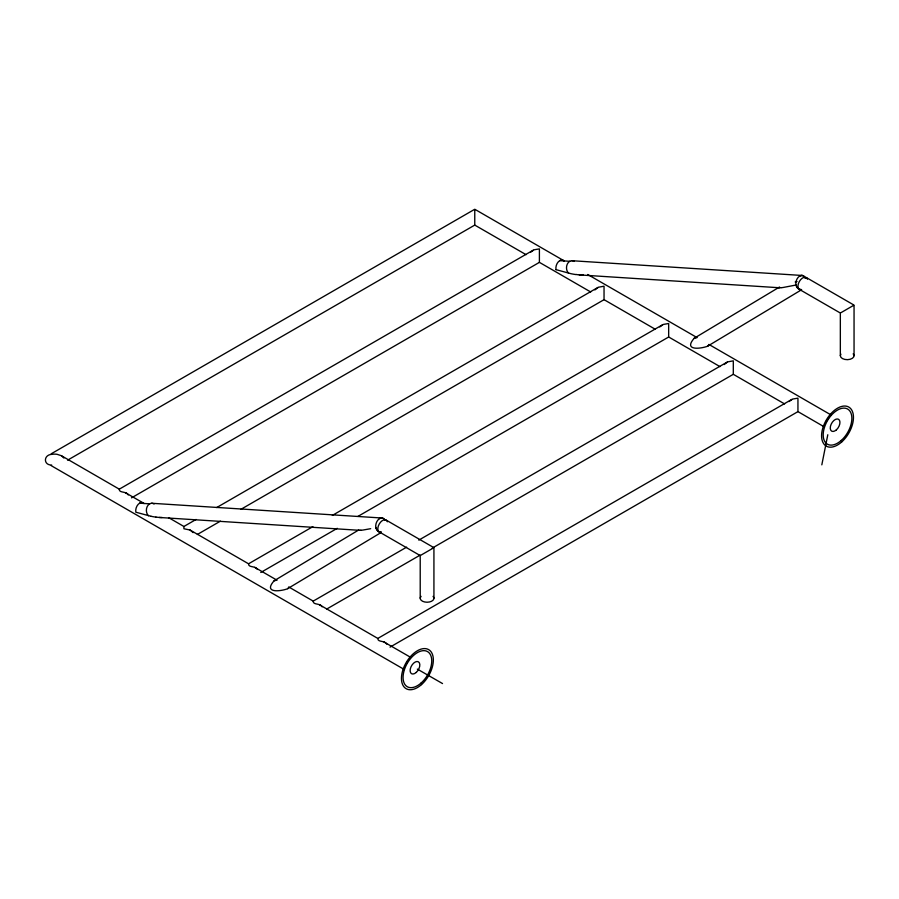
<?xml version="1.0" encoding="UTF-8"?>
<svg xmlns="http://www.w3.org/2000/svg" width="899" height="899" viewBox="0 0 899 899"><rect width="100%" height="100%" fill="white"/><g stroke="black" fill="none" stroke-linecap="round" stroke-linejoin="round"><path stroke-width="1.35" d="M420.215 598.273L420.215 555.582L379.243 531.927M433.925 598.273L433.925 547.671L386.098 520.06M840.34 355.723L840.34 313.032L799.368 289.377M854.05 355.723L854.05 305.121L806.223 277.499M288.624 587.508L288.073 588.373A2.708 0.832 -16.7 0 1 287.118 588.924C278.892 591.744 263.474 592.846 274.071 580.81L358.207 530.286M821.821 464.85L827.799 434.734M594.913 289.916L598.397 287.242L604.038 286.208L604.038 299.659L655.349 329.304M724.178 364.544L727.662 361.881L733.303 360.836L733.303 374.299L784.613 403.932M530.477 252.293L534.13 249.787L539.4 248.888L539.4 262.351L590.71 291.984M659.742 326.933L663.395 324.415L668.665 323.516L668.665 336.979L719.975 366.623M789.019 401.561L792.66 399.055L797.941 398.156L797.941 411.607L824.417 426.958M779.534 287.006L694.197 338.26C683.6 350.295 699.006 349.194 707.243 346.362A2.708 0.832 -16.7 0 0 708.198 345.823L708.727 344.744M287.658 588.654L380.288 533.017M707.771 346.093L801.605 289.736M51.221 453.793L474.762 209.253L563.538 260.508M67.56 460.187L474.762 225.087L526.072 254.675M128.254 494.922C126.377 490.888 118.893 493.326 119.275 489.18L533.231 250.169M131.512 497.855L539.4 262.362M168.574 517.622L183.913 526.477L196.049 519.465M216.693 507.553L597.869 287.478M197.364 534.467L220.424 521.15M241.067 509.239L604.038 299.682M183.913 526.499L183.913 528.758L190.082 530.039L248.551 563.797L312.886 526.645M332.315 515.43L662.507 324.797M260.777 572.483L337.26 528.331M357.903 516.419L668.665 337.001M322.1 606.803C320.179 602.869 312.942 605.263 313.178 601.128L406.651 547.143M418.799 540.13L727.134 362.117M326.629 609.106L420.103 555.133M432.239 548.132L733.303 374.31M420.631 555.346L433.52 547.907L432.846 548.3M841.014 312.65L853.634 305.357M319.347 604.667L377.816 638.425L791.772 399.426M390.054 647.123L797.941 411.63M694.197 338.26L696.568 337.721M274.071 580.81L276.442 580.271M583.17 274.644L582.316 274.836M795.188 281.983L797.076 281.499M370.68 528.691L363.027 530.039A68.38 9.923 -24 0 1 361.095 530.264L360.735 530.286M571.674 260.699L802.256 275.476M559.785 260.654L569.752 261.294M579.338 274.903L779.579 287.759M151.549 503.26L382.131 518.026M150.998 516.296L135.839 512.205A6.934 4.753 -71.6 0 1 139.648 503.159L149.627 503.845M159.224 517.453L359.465 530.309M575.956 274.566L575.731 274.543A60.109 26.745 -9.4 0 1 571.123 273.734L555.964 269.644M155.842 517.127L155.606 517.094A60.109 26.745 -9.4 0 1 151.01 516.284M51.67 465.053C43.13 465.199 43.41 454.467 52.198 454.31A13.496 11.013 0 0 1 57.098 454.31L61.424 455.726L119.275 489.157M257.474 569.483C255.53 565.561 248.191 567.898 248.551 563.808M386.739 644.122C384.783 640.212 377.602 642.538 377.816 638.447M190.082 530.039L193.128 532.624M125.444 492.719L143.413 503.058M417.338 669.092L442.533 683.566M587.688 274.487L697.118 337.631M708.895 344.429L831.26 415.068M254.709 567.348L277.038 580.215M383.985 641.987L410.011 656.978M51.221 465.66L404.28 669.497M288.736 586.957L313.178 601.105M61.492 455.759L63.885 458.029M474.762 209.725L474.762 224.615M826.372 421.294A6.855 3.956 -60 0 1 828.563 418.147M406.247 663.844A6.855 3.956 -60 0 1 407.91 661.282M162.135 517.509A16.339 7.271 -9.4 0 1 156.01 517.004M148.492 515.756A6.855 5.225 -86.3 0 1 147.189 506.62A6.855 5.225 -86.3 0 1 154.122 503.991M139.648 503.159A6.934 4.753 -71.6 0 1 144.076 503.575M582.26 274.959A16.339 7.271 -9.4 0 1 576.124 274.442M568.618 273.195A6.855 5.225 -86.3 0 1 567.314 264.059A6.855 5.225 -86.3 0 1 574.236 261.429M555.998 269.621A6.934 4.753 -71.6 0 1 559.774 260.609A6.934 4.753 -71.6 0 1 564.37 261.193M433.071 596.352A6.855 3.956 0 0 1 427.07 602.229A6.855 3.956 0 0 1 421.08 596.352M381.333 532.141A6.855 3.956 -60 0 1 379.243 524.016A6.855 3.956 -60 0 1 387.334 521.768M360.915 530.196A19.34 2.809 -24 0 1 358.69 530.14M375.816 527.589A6.934 4.742 -71.6 0 1 379.592 518.577M384.941 520.24A6.934 4.742 -71.6 0 0 379.625 518.566A6.934 4.765 -72 0 1 384.884 520.206M853.185 353.801A6.855 3.956 0 0 1 847.532 359.667A6.855 3.956 0 0 1 840.902 354.15M801.459 289.59A6.855 3.956 -60 0 1 799.368 281.466A6.855 3.956 -60 0 1 807.459 279.207M781.029 287.635A19.34 2.809 -24 0 1 778.804 287.59M781.209 287.714A68.38 9.923 -24 0 0 783.153 287.478L795.93 285.039A6.934 4.742 -71.6 0 1 799.717 276.027A6.934 4.742 -71.6 0 1 805.302 278.285A6.934 4.765 -72 0 0 799.739 275.993M375.939 527.533A7.181 5.428 -84.7 0 0 381.052 532.186A7.271 5.529 -85.5 0 1 375.894 527.556M796.064 284.983A7.181 5.428 -84.7 0 0 801.178 289.624A7.271 5.529 -85.5 0 1 796.02 285.005M841.655 442.005A22.554 13.024 -60 0 0 848.802 407.078A22.554 13.024 -60 0 0 822.124 430.733A22.554 13.024 -60 0 0 841.655 442.005M841.239 440.454A20.261 11.698 -60 0 0 847.656 409.056A20.261 11.698 -60 0 0 823.686 430.318A20.261 11.698 -60 0 0 841.239 440.454M836.351 429.891A6.855 3.956 -60 0 0 838.531 419.271A6.855 3.956 -60 0 0 830.418 426.463A6.855 3.956 -60 0 0 836.351 429.891M421.53 684.566A22.554 13.024 -60 0 0 428.677 649.629A22.554 13.024 -60 0 0 401.999 673.284A22.554 13.024 -60 0 0 421.53 684.566M421.114 683.004A20.261 11.698 -60 0 0 427.542 651.606A20.261 11.698 -60 0 0 403.561 672.868A20.261 11.698 -60 0 0 421.114 683.004M416.237 672.441A6.855 3.956 -60 0 0 418.406 661.821A6.855 3.956 -60 0 0 410.292 669.013A6.855 3.956 -60 0 0 416.237 672.441"/></g></svg>
